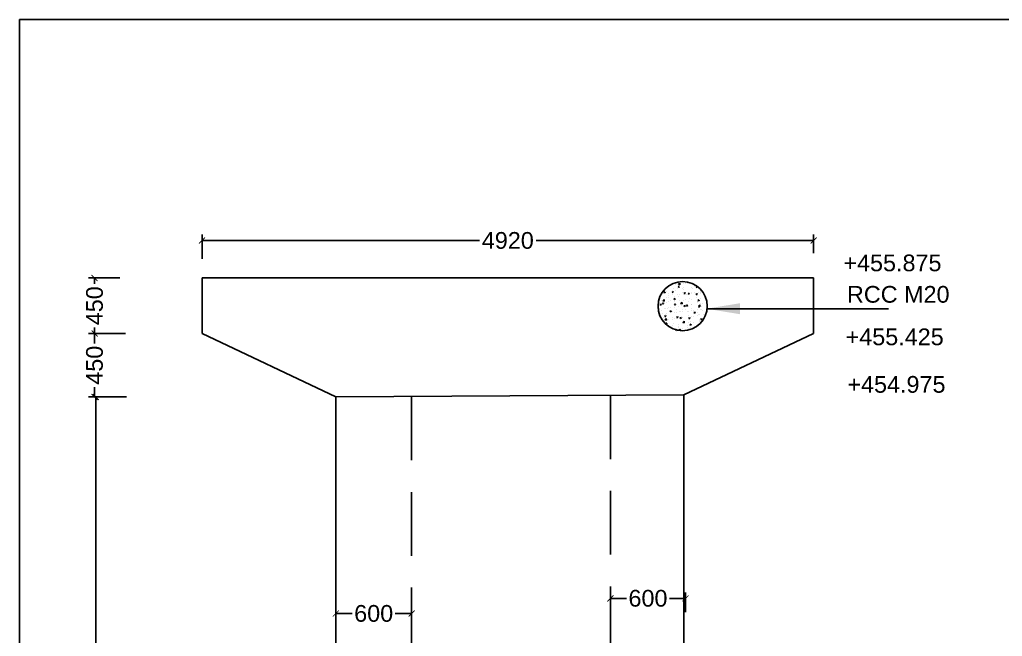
# Model space of a CAD drawing. Header units: inches. Extents: x 409 to 17534, y 400 to 10656.
# Drawn here: x 409.29 to 438.66, y 453.99 to 472.43 of the extents above; entities that cross this region are included whole.
import ezdxf

# ---------------------------------------------------------------- set-up
doc = ezdxf.new("R2010")
doc.units = ezdxf.units.IN
doc.header["$LTSCALE"] = 15
doc.header["$MEASUREMENT"] = 0
doc.linetypes.add('HIDDEN', pattern=[9.525, 6.35, -3.175])
for name, color, linetype in [('DIMENSION', 255, 'Continuous'), ('DRAWING', 7, 'Continuous'), ('HATCH', 7, 'Continuous'), ('TEXT', 255, 'Continuous')]:
    doc.layers.add(name, color=color, linetype=linetype)
doc.styles.get("Standard").update_dxf_attribs({"font": 'arial.ttf'})
doc.styles.add('TIMES NEW ROMAN', font='times.ttf')
doc.dimstyles.new('dig', dxfattribs={"dimtxt": 0.1875, "dimasz": 0.18, "dimexe": 0.18, "dimexo": 0.0625, "dimgap": 0.09, "dimtad": 0, "dimtih": 1, "dimtoh": 1, "dimdec": 4, "dimzin": 0, "dimdsep": 46, "dimtxsty": 'Standard', "dimblk": 'ARCHTICK', "dimcen": 0.09, "dimadec": 0, "dimazin": 0, "dimtfac": 1, "dimtdec": 4, "dimtofl": 0, "dimtmove": 0, "dimatfit": 3, "dimldrblk": 'ARCHTICK', "dimfxl": 1, "dimtolj": 1, "dimtzin": 0, "dimarcsym": 0})
doc.dimstyles.new('ISO-25', dxfattribs={"dimtxt": 0.636364, "dimasz": 1, "dimexe": 1.25, "dimexo": 0.625, "dimtad": 0, "dimtih": 1, "dimtoh": 1, "dimlfac": 100, "dimtxsty": 'TIMES NEW ROMAN', "dimcen": 2.5, "dimadec": 0, "dimazin": 0, "dimtfac": 1, "dimtmove": 0, "dimatfit": 3, "dimfxl": 1, "dimarcsym": 0})

# ---------------------------------------------------------------- blocks, each defined once
blk = doc.blocks.new('_ArchTick')
at = {"color": 0, "linetype": 'ByBlock', "const_width": 0.15}
blk.add_lwpolyline([(-0.5, -0.5), (0.5, 0.5)], dxfattribs=at)
blk = doc.blocks.new('*D16')
at = {"layer": 'Defpoints', "color": 0, "ltscale": 0.02, "transparency": 16777216}
for p in [(421.003, 454.676), (418.739, 454.491), (421.003, 454.491)]:
    blk.add_point(p, dxfattribs=at)
at = {"layer": 'DIMENSION', "color": 0, "lineweight": -2, "ltscale": 0.02, "transparency": 16777216}
for p, q in [((418.739, 454.554), (418.739, 454.856)), ((418.739, 454.676), (419.228, 454.676)), ((421.003, 454.676), (420.514, 454.676)), ((421.003, 454.554), (421.003, 454.856))]:
    blk.add_line(p, q, dxfattribs=at)
at = {"layer": 'DIMENSION', "color": 0, "lineweight": -2, "ltscale": 0.02, "transparency": 16777216, "xscale": 0.18, "yscale": 0.18, "zscale": 0.18, "rotation": 180}
blk.add_blockref('_ArchTick', (418.739, 454.676), dxfattribs=at)
at = {"layer": 'DIMENSION', "color": 0, "lineweight": -2, "ltscale": 0.02, "transparency": 16777216, "xscale": 0.18, "yscale": 0.18, "zscale": 0.18}
blk.add_blockref('_ArchTick', (421.003, 454.676), dxfattribs=at)
at = {"layer": 'DIMENSION', "color": 0, "ltscale": 0.02, "transparency": 16777216, "insert": (419.871, 454.676), "char_height": 0.5, "attachment_point": 5}
blk.add_mtext('\\A1;600', dxfattribs=at)
blk = doc.blocks.new('*D17')
at = {"layer": 'Defpoints', "color": 0, "ltscale": 0.02, "transparency": 16777216}
for p in [(411.567, 461.15), (412.547, 461.15), (412.361, 440.679)]:
    blk.add_point(p, dxfattribs=at)
at = {"layer": 'DIMENSION', "color": 0, "lineweight": -2, "ltscale": 0.02, "transparency": 16777216}
for p, q in [((412.485, 461.15), (411.387, 461.15)), ((411.567, 461.15), (411.567, 451.75)), ((411.567, 440.679), (411.567, 450.079)), ((412.298, 440.679), (411.387, 440.679))]:
    blk.add_line(p, q, dxfattribs=at)
at = {"layer": 'DIMENSION', "color": 0, "lineweight": -2, "ltscale": 0.02, "transparency": 16777216, "xscale": 0.18, "yscale": 0.18, "zscale": 0.18}
for p, rotation in [((411.567, 461.15), 90), ((411.567, 440.679), 270)]:
    blk.add_blockref('_ArchTick', p, dxfattribs=dict(at, rotation=rotation))
at = {"layer": 'DIMENSION', "color": 0, "ltscale": 0.02, "transparency": 16777216, "insert": (411.567, 450.915), "char_height": 0.5, "attachment_point": 5, "rotation": 90}
blk.add_mtext('\\A1;5400', dxfattribs=at)
blk = doc.blocks.new('*D18')
at = {"layer": 'Defpoints', "color": 0, "ltscale": 0.02, "transparency": 16777216}
for p in [(411.529, 463.046), (412.518, 463.046), (411.567, 461.15)]:
    blk.add_point(p, dxfattribs=at)
at = {"layer": 'DIMENSION', "color": 0, "lineweight": -2, "ltscale": 0.02, "transparency": 16777216}
for p, q in [((412.456, 463.046), (411.349, 463.046)), ((411.529, 463.046), (411.529, 462.75)), ((411.529, 461.15), (411.529, 461.447)), ((411.504, 461.15), (411.349, 461.15))]:
    blk.add_line(p, q, dxfattribs=at)
at = {"layer": 'DIMENSION', "color": 0, "lineweight": -2, "ltscale": 0.02, "transparency": 16777216, "xscale": 0.18, "yscale": 0.18, "zscale": 0.18}
for p, rotation in [((411.529, 463.046), 90), ((411.529, 461.15), 270)]:
    blk.add_blockref('_ArchTick', p, dxfattribs=dict(at, rotation=rotation))
at = {"layer": 'DIMENSION', "color": 0, "ltscale": 0.02, "transparency": 16777216, "insert": (411.529, 462.098), "char_height": 0.5, "attachment_point": 5, "rotation": 90}
blk.add_mtext('\\A1;450', dxfattribs=at)
blk = doc.blocks.new('*D19')
at = {"layer": 'Defpoints', "color": 0, "ltscale": 0.02, "transparency": 16777216}
for p in [(411.53, 464.707), (412.349, 464.707), (411.529, 463.046)]:
    blk.add_point(p, dxfattribs=at)
at = {"layer": 'DIMENSION', "color": 0, "lineweight": -2, "ltscale": 0.02, "transparency": 16777216}
for p, q in [((412.286, 464.707), (411.35, 464.707)), ((411.53, 464.707), (411.53, 464.528)), ((411.53, 463.046), (411.53, 463.225)), ((411.591, 463.046), (411.71, 463.046))]:
    blk.add_line(p, q, dxfattribs=at)
at = {"layer": 'DIMENSION', "color": 0, "lineweight": -2, "ltscale": 0.02, "transparency": 16777216, "xscale": 0.18, "yscale": 0.18, "zscale": 0.18}
for p, rotation in [((411.53, 464.707), 90), ((411.53, 463.046), 270)]:
    blk.add_blockref('_ArchTick', p, dxfattribs=dict(at, rotation=rotation))
at = {"layer": 'DIMENSION', "color": 0, "ltscale": 0.02, "transparency": 16777216, "insert": (411.53, 463.876), "char_height": 0.5, "attachment_point": 5, "rotation": 90}
blk.add_mtext('\\A1;450', dxfattribs=at)
blk = doc.blocks.new('*D20')
at = {"layer": 'Defpoints', "color": 0, "ltscale": 0.02, "transparency": 16777216}
for p in [(433.016, 465.826), (414.742, 465.216), (433.016, 465.387)]:
    blk.add_point(p, dxfattribs=at)
at = {"layer": 'DIMENSION', "color": 0, "lineweight": -2, "ltscale": 0.02, "transparency": 16777216}
for p, q in [((414.742, 465.279), (414.742, 466.006)), ((414.742, 465.826), (423.033, 465.826)), ((433.016, 465.826), (424.725, 465.826)), ((433.016, 465.45), (433.016, 466.006))]:
    blk.add_line(p, q, dxfattribs=at)
at = {"layer": 'DIMENSION', "color": 0, "lineweight": -2, "ltscale": 0.02, "transparency": 16777216, "xscale": 0.18, "yscale": 0.18, "zscale": 0.18, "rotation": 180}
blk.add_blockref('_ArchTick', (414.742, 465.826), dxfattribs=at)
at = {"layer": 'DIMENSION', "color": 0, "lineweight": -2, "ltscale": 0.02, "transparency": 16777216, "xscale": 0.18, "yscale": 0.18, "zscale": 0.18}
blk.add_blockref('_ArchTick', (433.016, 465.826), dxfattribs=at)
at = {"layer": 'DIMENSION', "color": 0, "ltscale": 0.02, "transparency": 16777216, "insert": (423.879, 465.826), "char_height": 0.5, "attachment_point": 5}
blk.add_mtext('\\A1;4920', dxfattribs=at)
blk = doc.blocks.new('*D40')
at = {"layer": 'Defpoints', "color": 0, "ltscale": 0.02, "transparency": 16777216}
for p in [(426.944, 455.128), (429.192, 455.128), (429.192, 454.655)]:
    blk.add_point(p, dxfattribs=at)
at = {"layer": 'DIMENSION', "color": 0, "lineweight": -2, "ltscale": 0.02, "transparency": 16777216}
for p, q in [((429.192, 454.717), (429.192, 455.308)), ((426.944, 455.128), (427.425, 455.128)), ((426.944, 455.065), (426.944, 454.948)), ((429.192, 455.128), (428.711, 455.128))]:
    blk.add_line(p, q, dxfattribs=at)
at = {"layer": 'DIMENSION', "color": 0, "lineweight": -2, "ltscale": 0.02, "transparency": 16777216, "xscale": 0.18, "yscale": 0.18, "zscale": 0.18, "rotation": 180}
blk.add_blockref('_ArchTick', (426.944, 455.128), dxfattribs=at)
at = {"layer": 'DIMENSION', "color": 0, "lineweight": -2, "ltscale": 0.02, "transparency": 16777216, "xscale": 0.18, "yscale": 0.18, "zscale": 0.18}
blk.add_blockref('_ArchTick', (429.192, 455.128), dxfattribs=at)
at = {"layer": 'DIMENSION', "color": 0, "ltscale": 0.02, "transparency": 16777216, "insert": (428.068, 455.128), "char_height": 0.5, "attachment_point": 5}
blk.add_mtext('\\A1;600', dxfattribs=at)

msp = doc.modelspace()

# ---------------------------------------------------------------- linework, layer by layer
at = {"ltscale": 0.02}
msp.add_lwpolyline([(409.29096, 472.42941), (515.61234, 472.42941), (515.61234, 399.82977), (409.29096, 399.82977)], close=True, dxfattribs=at)
at = {"layer": 'DRAWING'}
for p, q in [((414.74215, 464.70681), (433.0156, 464.70681)), ((414.74215, 463.04608), (414.74215, 464.70681)), ((433.0156, 464.70681), (433.0156, 463.04608)), ((418.73878, 461.15029), (414.74215, 463.04608)), ((433.0156, 463.04608), (429.14408, 461.21238)), ((429.14408, 461.21238), (418.73878, 461.15029))]:
    msp.add_line(p, q, dxfattribs=at)
for points in [[(418.73878, 461.15029), (418.73878, 440.65787)], [(429.14408, 461.21238), (429.14408, 440.65787)]]:
    msp.add_lwpolyline(points, dxfattribs=at)
at = {"layer": 'DRAWING', "linetype": 'HIDDEN', "ltscale": 0.02}
for points in [[(421.00258, 461.1638), (421.00258, 440.65787)], [(426.9442, 461.19925), (426.9442, 440.65787)]]:
    msp.add_lwpolyline(points, dxfattribs=at)
at = {"layer": 'HATCH', "linetype": 'Continuous', "ltscale": 0.02}
for p, q in [((428.57097, 464.30022), (428.57097, 464.30022)), ((428.61888, 464.29401), (428.61888, 464.29401)), ((428.67689, 464.44303), (428.67689, 464.44303)), ((428.78755, 464.27818), (428.81166, 464.30691)), ((428.79669, 464.33324), (428.79669, 464.33324)), ((428.81767, 464.27526), (428.81189, 464.3066)), ((428.82123, 464.38219), (428.82123, 464.38219)), ((428.87858, 464.3315), (428.87858, 464.3315)), ((428.88466, 464.49795), (428.88466, 464.49795)), ((428.93525, 464.54444), (428.93525, 464.54444)), ((428.9464, 464.39867), (428.9464, 464.39867)), ((428.9657, 464.43818), (429.00071, 464.45162)), ((428.9657, 464.43818), (428.99058, 464.42141)), ((428.96848, 464.49308), (428.96848, 464.49308)), ((428.97584, 464.51139), (429.01478, 464.55198)), ((428.97584, 464.51139), (429.02031, 464.5045)), ((428.99081, 464.42111), (429.00095, 464.45132)), ((429.02054, 464.50421), (429.01501, 464.55169)), ((429.08829, 464.3833), (429.08829, 464.3833)), ((429.1353, 464.3667), (429.1353, 464.3667)), ((429.13576, 464.4236), (429.13576, 464.4236)), ((429.14138, 464.53315), (429.14138, 464.53315)), ((429.20216, 464.53316), (429.20216, 464.53316)), ((429.26007, 464.54313), (429.26007, 464.54313)), ((429.37988, 464.43335), (429.37988, 464.43335)), ((429.38785, 464.39871), (429.38785, 464.39871)), ((429.45154, 464.46517), (429.45154, 464.46517)), ((429.50946, 464.42863), (429.51988, 464.43949)), ((429.50946, 464.42863), (429.54082, 464.42377)), ((429.63454, 464.30937), (429.63454, 464.30937)), ((428.40446, 464.05816), (428.40446, 464.05816)), ((428.4715, 464.04606), (428.4715, 464.04606)), ((428.5051, 464.28319), (428.5051, 464.28319)), ((428.50851, 464.02433), (428.54745, 464.06492)), ((428.50851, 464.02433), (428.55297, 464.01744)), ((428.54559, 464.27692), (428.5806, 464.29035)), ((428.54559, 464.27692), (428.57046, 464.26014)), ((428.55321, 464.01715), (428.54768, 464.06464)), ((428.5707, 464.25984), (428.58083, 464.29006)), ((428.6128, 464.12756), (428.6128, 464.12756)), ((428.6764, 464.23306), (428.6764, 464.23306)), ((428.68333, 464.00426), (428.68333, 464.00426)), ((428.68969, 464.18498), (428.68969, 464.18498)), ((428.69606, 464.10821), (428.69606, 464.10821)), ((428.73841, 464.03479), (428.73841, 464.03479)), ((428.78755, 464.27818), (428.81744, 464.27556)), ((428.81486, 464.20146), (428.81486, 464.20146)), ((428.83789, 464.28894), (428.83789, 464.28894)), ((428.84405, 464.07561), (428.87906, 464.08905)), ((428.84405, 464.07561), (428.86892, 464.05883)), ((428.86642, 463.99861), (428.86642, 463.99861)), ((428.86915, 464.05853), (428.87929, 464.08875)), ((428.8725, 464.16505), (428.8725, 464.16505)), ((428.8727, 464.02919), (428.8727, 464.02919)), ((428.94331, 464.22178), (428.94331, 464.22178)), ((428.98765, 464.15827), (428.98765, 464.15827)), ((429.00423, 464.22639), (429.00423, 464.22639)), ((429.00532, 464.02351), (429.00532, 464.02351)), ((429.1048, 464.27766), (429.1048, 464.27766)), ((429.12314, 464.03381), (429.12314, 464.03381)), ((429.12922, 464.20026), (429.12922, 464.20026)), ((429.14618, 464.2468), (429.17029, 464.27553)), ((429.14618, 464.2468), (429.17607, 464.24419)), ((429.1763, 464.24389), (429.17052, 464.27523)), ((429.18847, 464.07076), (429.18847, 464.07076)), ((429.21022, 464.2105), (429.21022, 464.2105)), ((429.26416, 464.23687), (429.29917, 464.25031)), ((429.26416, 464.23687), (429.28903, 464.2201)), ((429.27223, 464.01223), (429.27223, 464.01223)), ((429.27924, 464.20832), (429.27924, 464.20832)), ((429.28926, 464.2198), (429.2994, 464.25001)), ((429.31364, 464.08724), (429.31364, 464.08724)), ((429.32001, 464.26797), (429.32001, 464.26797)), ((429.37171, 464.26639), (429.37171, 464.26639)), ((429.37569, 464.06582), (429.37569, 464.06582)), ((429.38177, 464.23227), (429.38177, 464.23227)), ((429.44517, 464.28444), (429.44517, 464.28444)), ((429.47713, 464.19922), (429.47713, 464.19922)), ((429.50301, 464.11217), (429.50301, 464.11217)), ((429.50481, 464.21543), (429.52892, 464.24415)), ((429.50481, 464.21543), (429.5347, 464.21281)), ((429.53493, 464.21251), (429.52915, 464.24385)), ((429.53914, 464.00095), (429.53914, 464.00095)), ((429.56261, 464.03556), (429.59762, 464.049)), ((429.56261, 464.03556), (429.58748, 464.01879)), ((429.57083, 464.25837), (429.57083, 464.25837)), ((429.58771, 464.01849), (429.59785, 464.0487)), ((429.63538, 464.10331), (429.63538, 464.10331)), ((429.63862, 464.25511), (429.63862, 464.25511)), ((429.64146, 464.26976), (429.64146, 464.26976)), ((428.37413, 463.79057), (428.37413, 463.79057)), ((428.38382, 463.75983), (428.38382, 463.75983)), ((428.42394, 463.91434), (428.45894, 463.92778)), ((428.42394, 463.91434), (428.44881, 463.89757)), ((428.42662, 463.79057), (428.42662, 463.79057)), ((428.44904, 463.89727), (428.45918, 463.92748)), ((428.47956, 463.7234), (428.47956, 463.7234)), ((428.4983, 463.93346), (428.5224, 463.96219)), ((428.4983, 463.93346), (428.52818, 463.93084)), ((428.52841, 463.93054), (428.52263, 463.96188)), ((428.55179, 463.80705), (428.55179, 463.80705)), ((428.55816, 463.98778), (428.55816, 463.98778)), ((428.60064, 463.79467), (428.60064, 463.79467)), ((428.60672, 463.96112), (428.60672, 463.96112)), ((428.64104, 463.77929), (428.64104, 463.77929)), ((428.67541, 463.80988), (428.67541, 463.80988)), ((428.72239, 463.71303), (428.7574, 463.72647)), ((428.72239, 463.71303), (428.74726, 463.69626)), ((428.74116, 463.83198), (428.74116, 463.83198)), ((428.74647, 463.71213), (428.74647, 463.71213)), ((428.74749, 463.69596), (428.75763, 463.72617)), ((428.85693, 463.90208), (428.88103, 463.93081)), ((428.85693, 463.90208), (428.88681, 463.89947)), ((428.86034, 463.83216), (428.86034, 463.83216)), ((428.88704, 463.89917), (428.88126, 463.93051)), ((428.90795, 463.76801), (428.90795, 463.76801)), ((428.967, 463.85993), (428.967, 463.85993)), ((429.04213, 463.94157), (429.08107, 463.98216)), ((429.04213, 463.94157), (429.08659, 463.93468)), ((429.05694, 463.87355), (429.05694, 463.87355)), ((429.08683, 463.93439), (429.0813, 463.98188)), ((429.08681, 463.75015), (429.08681, 463.75015)), ((429.11706, 463.86736), (429.11706, 463.86736)), ((429.1425, 463.8743), (429.17751, 463.88774)), ((429.1425, 463.8743), (429.16737, 463.85752)), ((429.1676, 463.85722), (429.17774, 463.88744)), ((429.17487, 463.75673), (429.17487, 463.75673)), ((429.18211, 463.89003), (429.18211, 463.89003)), ((429.21556, 463.87071), (429.23966, 463.89943)), ((429.21556, 463.87071), (429.24544, 463.86809)), ((429.24567, 463.86779), (429.23989, 463.89913)), ((429.23994, 463.71776), (429.23994, 463.71776)), ((429.2586, 463.90999), (429.2586, 463.90999)), ((429.36353, 463.73293), (429.36353, 463.73293)), ((429.36961, 463.89937), (429.36961, 463.89937)), ((429.37147, 463.91496), (429.37147, 463.91496)), ((429.37841, 463.8002), (429.37841, 463.8002)), ((429.44178, 463.74546), (429.44178, 463.74546)), ((429.55019, 463.96004), (429.55019, 463.96004)), ((429.55571, 463.75933), (429.55571, 463.75933)), ((429.57419, 463.83933), (429.59829, 463.86806)), ((429.57419, 463.83933), (429.60407, 463.83672)), ((429.57575, 463.85881), (429.61469, 463.8994)), ((429.57575, 463.85881), (429.62022, 463.85192)), ((429.6043, 463.83641), (429.59852, 463.86775)), ((429.62045, 463.85163), (429.61492, 463.89912)), ((429.62322, 463.77041), (429.62322, 463.77041)), ((429.6293, 463.93686), (429.6293, 463.93686)), ((429.67, 463.85026), (429.67, 463.85026)), ((429.68088, 463.77581), (429.68088, 463.77581)), ((429.68725, 463.95654), (429.68725, 463.95654)), ((429.70869, 463.73418), (429.70869, 463.73418)), ((429.80606, 463.98968), (429.80606, 463.98968)), ((429.81242, 463.97301), (429.81242, 463.97301)), ((428.42026, 463.60984), (428.42026, 463.60984)), ((428.47809, 463.43757), (428.47809, 463.43757)), ((428.50363, 463.65005), (428.50363, 463.65005)), ((428.54157, 463.52513), (428.54157, 463.52513)), ((428.56767, 463.55736), (428.59178, 463.58609)), ((428.56767, 463.55736), (428.59756, 463.55475)), ((428.5748, 463.45451), (428.61374, 463.4951)), ((428.5748, 463.45451), (428.61926, 463.44762)), ((428.58848, 463.46178), (428.58848, 463.46178)), ((428.59779, 463.55445), (428.59201, 463.58579)), ((428.59456, 463.62822), (428.59456, 463.62822)), ((428.60963, 463.63478), (428.60963, 463.63478)), ((428.6195, 463.44733), (428.61397, 463.49482)), ((428.69458, 463.47507), (428.69458, 463.47507)), ((428.79387, 463.47914), (428.79387, 463.47914)), ((428.79522, 463.7001), (428.79522, 463.7001)), ((428.80848, 463.51386), (428.80848, 463.51386)), ((428.84818, 463.49926), (428.84818, 463.49926)), ((428.85426, 463.66571), (428.85426, 463.66571)), ((428.91904, 463.49562), (428.91904, 463.49562)), ((428.9254, 463.67635), (428.9254, 463.67635)), ((428.9263, 463.52599), (428.95041, 463.55471)), ((428.9263, 463.52599), (428.95619, 463.52337)), ((428.95642, 463.52307), (428.95064, 463.55441)), ((428.98617, 463.52512), (428.98617, 463.52512)), ((429.01338, 463.70085), (429.01338, 463.70085)), ((429.02084, 463.51172), (429.05585, 463.52516)), ((429.02084, 463.51172), (429.04571, 463.49495)), ((429.04594, 463.49465), (429.05608, 463.52486)), ((429.05057, 463.69283), (429.05057, 463.69283)), ((429.07539, 463.50258), (429.07539, 463.50258)), ((429.1049, 463.53447), (429.1049, 463.53447)), ((429.1084, 463.52055), (429.1084, 463.52055)), ((429.10842, 463.37175), (429.14736, 463.41234)), ((429.11098, 463.70092), (429.11098, 463.70092)), ((429.15312, 463.36457), (429.14759, 463.41206)), ((429.27777, 463.57517), (429.27777, 463.57517)), ((429.28029, 463.68957), (429.28029, 463.68957)), ((429.28493, 463.49461), (429.30904, 463.52334)), ((429.28493, 463.49461), (429.31482, 463.492)), ((429.31505, 463.49169), (429.30927, 463.52304)), ((429.3423, 463.4913), (429.3423, 463.4913)), ((429.35745, 463.56648), (429.35745, 463.56648)), ((429.42418, 463.56212), (429.42418, 463.56212)), ((429.44095, 463.67299), (429.47596, 463.68643)), ((429.44095, 463.67299), (429.46582, 463.65621)), ((429.46606, 463.65591), (429.47619, 463.68613)), ((429.5472, 463.67829), (429.5472, 463.67829)), ((429.54935, 463.5786), (429.54935, 463.5786)), ((429.56936, 463.62523), (429.56936, 463.62523)), ((429.60921, 463.48002), (429.60921, 463.48002)), ((429.61106, 463.43752), (429.61106, 463.43752)), ((429.61714, 463.60397), (429.61714, 463.60397)), ((429.64356, 463.46323), (429.66767, 463.49196)), ((429.64356, 463.46323), (429.67345, 463.46062)), ((429.67368, 463.46032), (429.6679, 463.49166)), ((429.73871, 463.60353), (429.73871, 463.60353)), ((428.60073, 463.35046), (428.63574, 463.3639)), ((428.60073, 463.35046), (428.6256, 463.33368)), ((428.62583, 463.33338), (428.63597, 463.3636)), ((428.66233, 463.28194), (428.66233, 463.28194)), ((428.71111, 463.25836), (428.71111, 463.25836)), ((428.7875, 463.29842), (428.7875, 463.29842)), ((428.81653, 463.1912), (428.81653, 463.1912)), ((428.83602, 463.16637), (428.83602, 463.16637)), ((428.8421, 463.33282), (428.8421, 463.33282)), ((428.89918, 463.14915), (428.93419, 463.16259)), ((428.89918, 463.14915), (428.92406, 463.13237)), ((428.92429, 463.13207), (428.93442, 463.16229)), ((428.96553, 463.22679), (428.96553, 463.22679)), ((428.97687, 463.32335), (428.97687, 463.32335)), ((428.97802, 463.24708), (428.97802, 463.24708)), ((428.99568, 463.14989), (429.01978, 463.17862)), ((428.99568, 463.14989), (429.02557, 463.14728)), ((429.0258, 463.14697), (429.02001, 463.17832)), ((429.08345, 463.17992), (429.08345, 463.17992)), ((429.08534, 463.11701), (429.08534, 463.11701)), ((429.09274, 463.20158), (429.09274, 463.20158)), ((429.09882, 463.36802), (429.09882, 463.36802)), ((429.10842, 463.37175), (429.15288, 463.36486)), ((429.16111, 463.16771), (429.16111, 463.16771)), ((429.24493, 463.2358), (429.24493, 463.2358)), ((429.25712, 463.27684), (429.25712, 463.27684)), ((429.28628, 463.18419), (429.28628, 463.18419)), ((429.29264, 463.36492), (429.29264, 463.36492)), ((429.3193, 463.31041), (429.35431, 463.32385)), ((429.3193, 463.31041), (429.34417, 463.29364)), ((429.3444, 463.29334), (429.35454, 463.32355)), ((429.34529, 463.23359), (429.34529, 463.23359)), ((429.35036, 463.16864), (429.35036, 463.16864)), ((429.35137, 463.40003), (429.35137, 463.40003)), ((429.41781, 463.3814), (429.41781, 463.3814)), ((429.54872, 463.32689), (429.54872, 463.32689)), ((429.60718, 463.40633), (429.60718, 463.40633))]:
    msp.add_line(p, q, dxfattribs=at)
at = {"layer": 'HATCH', "ltscale": 0.02}
msp.add_circle((429.10407, 463.86247), 0.73533, dxfattribs=at)

# ---------------------------------------------------------------- texts
at = {"layer": 'TEXT', "char_height": 0.5, "width": 3.3849522, "attachment_point": 1}
for s, insert in [('+455.875', (433.9071, 465.40702)), ('RCC M20', (434.01426, 464.46771)), ('+455.425', (433.9731, 463.19641)), ('+454.975', (434.02665, 461.77554))]:
    msp.add_mtext(s, dxfattribs=dict(at, insert=insert))

# ---------------------------------------------------------------- dimensions: what is measured, and where the dimension line sits
at = {"layer": 'DIMENSION', "ltscale": 0.02}
for base, p1, p2, text, picture, middle in [((433.0156, 465.82561), (414.74215, 465.21629), (433.0156, 465.38746), '4920', '*D20', (423.87888, 465.82561)), ((429.19181, 455.12799), (426.9442, 455.12799), (429.19181, 454.65495), '600', '*D40', (428.068, 455.12799)), ((421.00258, 454.67582), (418.73878, 454.49133), (421.00258, 454.49133), '600', '*D16', (419.87068, 454.67582))]:
    dim = msp.add_linear_dim(base=base, p1=p1, p2=p2, text=text, dimstyle='dig', override={"dimtxt": 0.5}, dxfattribs=at)
    dim.commit()
    dim.dimension.update_dxf_attribs({"geometry": picture, "text_midpoint": middle})
for base, p1, p2, text, picture, middle in [((411.52973, 464.70681), (411.52865, 463.04608), (412.34891, 464.70681), '450', '*D19', (411.52973, 463.87644)), ((411.52865, 463.04608), (411.56666, 461.15029), (412.51804, 463.04608), '450', '*D18', (411.52865, 462.09819)), ((411.56666, 461.15029), (412.36052, 440.67878), (412.54746, 461.15029), '5400', '*D17', (411.56666, 450.91454))]:
    dim = msp.add_linear_dim(base=base, p1=p1, p2=p2, angle=90, text=text, dimstyle='dig', override={"dimtxt": 0.5}, dxfattribs=at)
    dim.commit()
    dim.dimension.update_dxf_attribs({"geometry": picture, "text_midpoint": middle, "text_rotation": 90})

# ---------------------------------------------------------------- leaders
at = {"layer": 'HATCH', "ltscale": 0.02}
msp.add_leader([(429.81718, 463.78726), (435.2551, 463.78726)], dimstyle='ISO-25', override={"dimgap": 0.625, "dimtad": 0}, dxfattribs=at)

doc.saveas('drawing.dxf')
